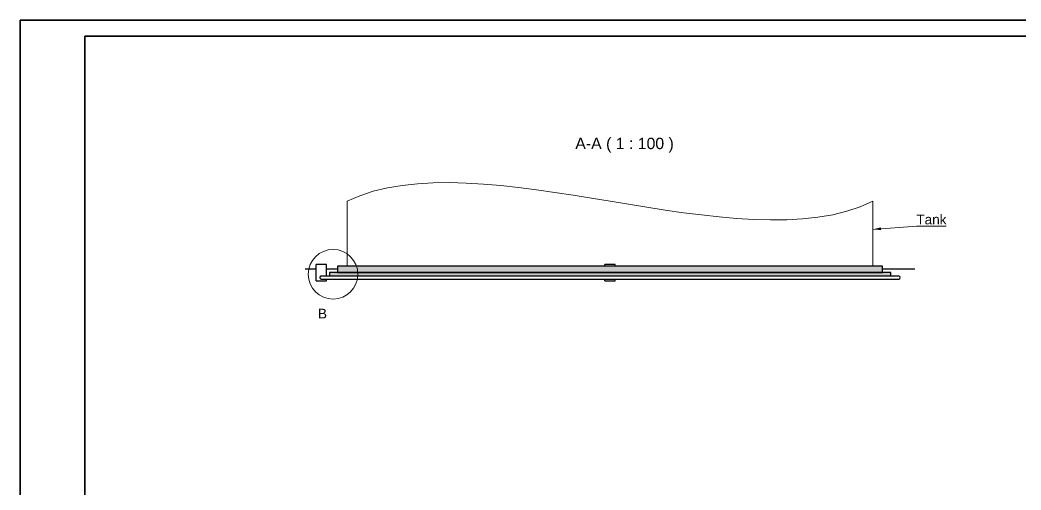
# Model space of a CAD drawing. Header units: millimetres. Extents: x 0 to 59400, y 0 to 42000.
# Drawn here: x 0 to 30919, y 27493 to 42000 of the extents above; entities that cross this region are included whole.
import ezdxf

# ---------------------------------------------------------------- set-up
doc = ezdxf.new("R2010")
doc.units = ezdxf.units.MM
doc.header["$LTSCALE"] = 100
doc.layers.get('0').update_dxf_attribs({"lineweight": 18})
for name, color, linetype, lineweight in [('Border', 7, 'Continuous', 35), ('Detail Boundary', 7, 'Continuous', 18), ('Hatch', 7, 'Continuous', 18), ('Sketch Geometry', 7, 'Continuous', 18), ('Symbol', 7, 'Continuous', 18), ('Visible', 7, 'Continuous', 25)]:
    doc.layers.add(name, color=color, linetype=linetype, lineweight=lineweight)
doc.styles.add('Label Text', font='arial.ttf')
doc.styles.add('Title', font='arial.ttf')
doc.dimstyles.new('Default - Method 2a$7', dxfattribs={"dimscale": 100, "dimtxt": 3, "dimasz": 2.5, "dimexe": 3, "dimexo": 0.5, "dimgap": 0.7, "dimtad": 0, "dimtoh": 1, "dimdec": 1, "dimrnd": 1e-08, "dimtxsty": 'Title', "dimcen": 0.09, "dimdle": 10, "dimclrd": 256, "dimclre": 256, "dimclrt": 7, "dimazin": 2, "dimtfac": 0.833333, "dimtdec": 1, "dimtmove": 0, "dimatfit": 3, "dimfxl": 1, "dimtolj": 1, "dimlwd": -1, "dimlwe": -1, "dimarcsym": 0})

# ---------------------------------------------------------------- blocks, each defined once
blk = doc.blocks.new('Borders Bigadan Border')
at = {"layer": 'Border'}
for p, q in [((0, 420), (594, 420)), ((0, 0), (0, 420)), ((589, 415), (20, 415)), ((20, 415), (20, 5))]:
    blk.add_line(p, q, dxfattribs=at)
blk = doc.blocks.new('2dDetail0')
at = {"layer": 'Detail Boundary'}
blk.add_circle((96.69, 341.52), 7.67, dxfattribs=at)
at = {"layer": 'Detail Boundary', "insert": (92.03, 327.87), "char_height": 3, "attachment_point": 7, "style": 'Title'}
blk.add_mtext('B', dxfattribs=at)

msp = doc.modelspace()

# ---------------------------------------------------------------- hatches: boundary and pattern name
at = {"layer": 'Hatch'}
h = msp.add_hatch(dxfattribs=at)
h.set_pattern_fill('AR-CONC', color=256, scale=53.832768, style=0)
h.set_pattern_definition([(50, (0, 0), (386.121, -33.7812), [40.3746, -444.1203]), (355, (0, 0), (-74.6937, 404.926), [32.2997, -355.2963]), (100.4514, (32.18, -2.8), (311.4273, 371.1446), [34.313, -377.4442]), (46.1842, (0, 107.67), (574.5256, -89.1036), [60.562, -666.1805]), (96.6356, (47.9, 100.24), (503.1544, 524.395), [51.47, -566.167]), (351.1842, (0, 107.67), (503.154, 524.395), [48.4495, -532.9444]), (21, (53.83, 80.75), (321.3316, -216.741), [40.3746, -444.1203]), (326, (53.83, 80.75), (130.9834, 390.3683), [32.2997, -355.2963]), (71.4514, (80.6, 62.7), (452.315, 173.6274), [34.313, -377.4442]), (37.5, (0, 0), (6.546, 179.20598), [0, -350.9896, 0, -360.6795, 0, -356.6421]), (7.5, (0, 0), (141.6176, 212.32274), [0, -205.6412, 0, -342.9147, 0, -135.9277]), (327.5, (-120.05, 0), (287.3714, -12.1419), [0, -134.5819, 0, -419.8956, 0, -557.1692]), (317.5, (-173.88, 0), (313.9453, 53.8893), [0, -174.9565, 0, -278.8537, 0, -395.6708])])
h.paths.add_polyline_path([(9804.536, 34404.701), (9804.536, 34204.701), (26644.536, 34204.701), (26644.536, 34404.701)])
h = msp.add_hatch(dxfattribs=at)
h.set_pattern_fill('AR-CONC', color=256, scale=26.916384, angle=75.0001754, style=0)
h.set_pattern_definition([(125.00018, (0, 0), (66.28225, 182.1107), [20.1873, -222.0602]), (70.0002, (0, 0), (-205.2303, 16.32635), [16.1498, -177.6481]), (175.4516, (5.52, 15.18), (-138.948, 198.4371), [17.15655, -188.7221]), (121.1844, (-52, 13.93), (117.382, 265.944), [30.281, -333.0903]), (171.6358, (-42.22, 36.1), (-188.1513, 310.866), [25.7348, -283.0833]), (66.18434, (-52, 13.93), (-188.1513, 310.866), [24.2247, -266.4722]), (96.00018, (-32.03, 36.45), (146.2608, 127.14335), [20.1873, -222.0602]), (41.0002, (-32.03, 36.45), (-171.5833, 113.777), [16.1498, -177.6481]), (146.4516, (-19.84, 47.04), (-25.3225, 240.9203), [17.15655, -188.7221]), (112.50018, (0, 0), (-85.70281, 26.35217), [0, -175.49482, 0, -180.33977, 0, -178.32105]), (82.50018, (0, 0), (-84.21764, 95.87238), [0, -102.82059, 0, -171.45737, 0, -67.96387]), (42.50018, (-15.535, -57.98), (43.05227, 137.21858), [0, -67.29096, 0, -209.9478, 0, -278.58458]), (32.50018, (-22.5, -83.98), (14.6005, 158.59775), [0, -87.47825, 0, -139.42687, 0, -197.83542])])
h.paths.add_polyline_path([(26894.536, 34204.701), (26644.536, 34204.701), (9804.536, 34204.701), (9554.536, 34204.701), (9554.536, 34096.701), (26894.536, 34096.701)])

# ---------------------------------------------------------------- linework, layer by layer
at = {"layer": 'Sketch Geometry'}
for p, q in [((10104.536, 34404.701), (10104.536, 36404.701)), ((26344.536, 34404.701), (26344.536, 36404.701))]:
    msp.add_line(p, q, dxfattribs=at)
msp.add_open_spline([(26344.536, 36404.701), (22284.536, 34404.701), (14164.536, 38404.701), (10104.536, 36404.701)], degree=3, dxfattribs=at)
at = {"layer": 'Visible', "color": 30, "true_color": 0xff8000}
for p, q in [((9462.036, 34450.701), (9147.036, 34450.701)), ((9147.036, 33950.701), (9147.036, 34450.701)), ((9462.036, 34096.701), (9462.036, 34450.701)), ((18382.036, 34450.701), (18067.036, 34450.701)), ((18067.036, 34404.701), (18067.036, 34450.701)), ((18382.036, 34404.701), (18382.036, 34450.701)), ((9147.036, 33950.701), (9462.036, 33950.701)), ((9462.036, 33950.701), (9462.036, 34004.701)), ((18067.036, 33950.701), (18067.036, 34004.701)), ((18067.036, 33950.701), (18382.036, 33950.701)), ((18382.036, 33950.701), (18382.036, 34004.701))]:
    msp.add_line(p, q, dxfattribs=at)
at = {"layer": 'Visible'}
for p, q in [((9804.536, 34404.701), (9804.536, 34204.701)), ((26644.536, 34404.701), (9804.536, 34404.701)), ((26644.536, 34204.701), (26644.536, 34404.701)), ((9147.036, 34304.701), (8804.536, 34304.701)), ((9804.536, 34304.701), (9462.036, 34304.701)), ((26894.536, 34204.701), (9554.536, 34204.701)), ((9554.536, 34204.701), (9554.536, 34096.701)), ((9804.536, 34204.701), (26644.536, 34204.701)), ((27644.536, 34304.701), (26644.536, 34304.701)), ((26894.536, 34096.701), (26894.536, 34204.701))]:
    msp.add_line(p, q, dxfattribs=at)
at = {"layer": 'Visible', "color": 5, "true_color": 0x0000ff}
for p, q in [((27144.536, 34096.701), (9305.926, 34096.701)), ((9305.926, 34004.701), (27144.536, 34004.701))]:
    msp.add_line(p, q, dxfattribs=at)
msp.add_arc((27144.536, 34050.701), 46, 270, 90, dxfattribs=at)
for points, knots in [([(9305.926, 34096.701), (9305.336, 34096.701), (9304.745, 34096.69), (9298.203, 34096.438), (9292.376, 34095.059), (9281.423, 34090.124), (9276.432, 34086.555), (9268.274, 34077.874), (9265.102, 34072.872), (9260.881, 34062.082), (9259.808, 34056.431), (9259.808, 34050.701)], [-7.295797411, -7.295797411, -7.295797411, -7.295797411, -7.118288922, -7.118288922, -5.331759279, -5.331759279, -3.494439673, -3.494439673, -1.718778651, -1.718778651, 0, 0, 0, 0]), ([(9259.808, 34050.701), (9259.808, 34046.55), (9260.372, 34042.43), (9262.59, 34034.448), (9264.232, 34030.636), (9269.466, 34021.919), (9273.567, 34017.401), (9283.079, 34010.342), (9288.368, 34007.778), (9297.91, 34005.226), (9301.912, 34004.701), (9305.926, 34004.701)], [-29.160885223, -29.160885223, -29.160885223, -29.160885223, -27.915553859, -27.915553859, -26.668116502, -26.668116502, -24.839140369, -24.839140369, -23.081210385, -23.081210385, -21.870333307, -21.870333307, -21.870333307, -21.870333307])]:
    msp.add_open_spline(points, degree=3, knots=knots, dxfattribs=at)

# ---------------------------------------------------------------- block references
at = {"xscale": 100, "yscale": 100, "zscale": 100}
msp.add_blockref('Borders Bigadan Border', (0, 0), dxfattribs=at)
at = {"layer": 'Detail Boundary', "xscale": 100, "yscale": 100, "zscale": 100}
msp.add_blockref('2dDetail0', (0, 0), dxfattribs=at)

# ---------------------------------------------------------------- texts
at = {"layer": 'Symbol', "insert": (17152.163, 37910.547), "char_height": 349.99999, "attachment_point": 7, "style": 'Label Text'}
msp.add_mtext('A-A ( 1 : 100 )', dxfattribs=at)
at = {"layer": 'Symbol', "color": 7, "insert": (27686.654, 35688.319), "char_height": 300.00001, "width": 931.78362, "attachment_point": 7, "style": 'Title'}
msp.add_mtext('\\fArial|b0|i0;Tank', dxfattribs=at)

# ---------------------------------------------------------------- leaders
at = {"layer": 'Symbol', "annotation_type": 0, "has_hookline": 1, "hookline_direction": 0, "text_width": 920.259}
msp.add_leader([(26344.536, 35538.319), (27686.654, 35638.319)], dimstyle='Default - Method 2a$7', override={"dimgap": 0, "dimtad": 1}, dxfattribs=at)

doc.saveas('drawing.dxf')
